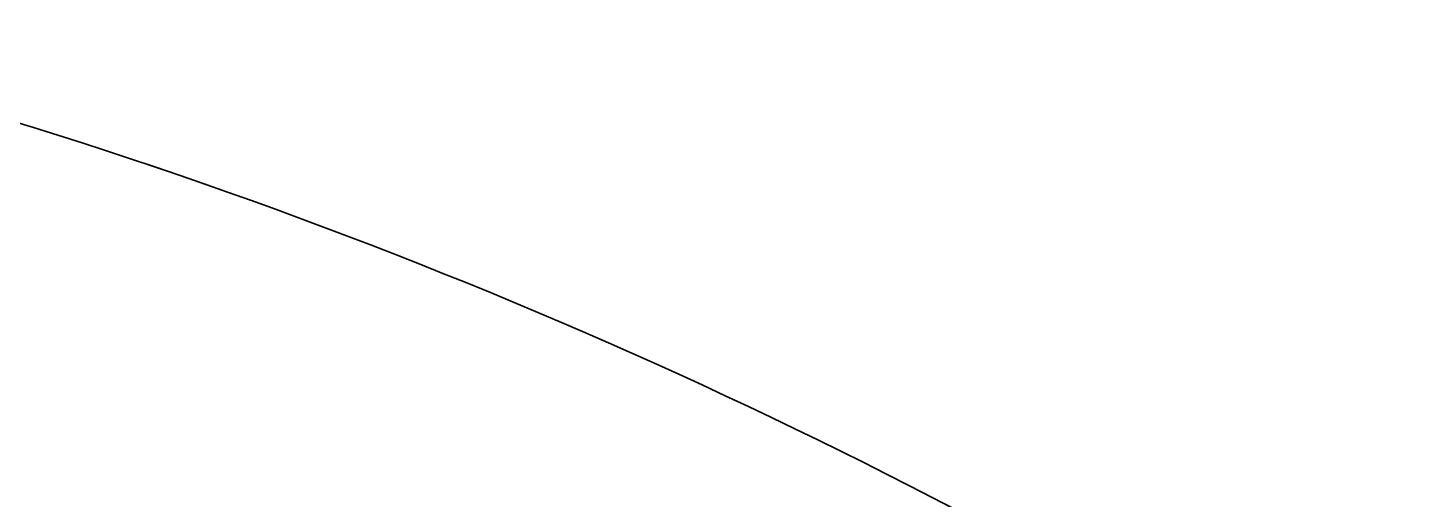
# Model space of a CAD drawing. Header units: millimetres. Extents: x 0 to 1840, y -1118 to 817.
# Drawn here: x 154.96 to 157.677, y 679.871 to 680.792 of the extents above; entities that cross this region are included whole.
import ezdxf

# ---------------------------------------------------------------- set-up
doc = ezdxf.new("R2010")
doc.units = ezdxf.units.MM
doc.layers.add('Blocks', color=7, linetype='Continuous')
doc.layers.add('Blocks$Inner', color=7, linetype='Continuous', lineweight=25, true_color=0x007f00)
doc.layers.add('Blocks$Outline', color=7, linetype='Continuous', lineweight=35, true_color=0xff3f3f)

# ---------------------------------------------------------------- blocks, each defined once
blk = doc.blocks.new('N02 Office Chair Front')
at = {"layer": 'Blocks$Inner'}
blk.add_open_spline([(154.2584, 680.7918), (155.3308, 680.54), (156.9154, 679.8902), (158.7082, 678.6041), (160.0985, 677.2635), (161.0265, 675.9738), (161.6104, 674.8811), (161.9642, 674.1281), (162.3304, 673.1631), (162.6476, 671.9695), (162.9065, 670.3512), (162.9209, 669.1619), (162.8511, 668.3465)], degree=3, knots=[23.771796, 23.771796, 23.771796, 23.771796, 23.971796, 24.071796, 24.171796, 24.321796, 24.359296, 24.396796, 24.471796, 24.546796, 24.621796, 24.771796, 24.771796, 24.771796, 24.771796], dxfattribs=at)
at = {"layer": 'Blocks$Outline'}
blk.add_open_spline([(160.5617, 676.5804), (160.5617, 676.5804), (160.3448, 676.8739), (159.7663, 677.5838), (158.7082, 678.6041), (156.9542, 679.8624), (155.3765, 680.5212), (154.3048, 680.7809), (154.2584, 680.7918)], degree=3, knots=[-24.2381743, -24.2381743, -24.2381743, -24.2381743, -24.2381743, -24.1717958, -24.0717957, -23.9717956, -23.780447, -23.7717964, -23.7717964, -23.7717964, -23.7717964], dxfattribs=at)

msp = doc.modelspace()

# ---------------------------------------------------------------- block references
at = {"layer": 'Blocks'}
msp.add_blockref('N02 Office Chair Front', (0, 0), dxfattribs=at)

doc.saveas('drawing.dxf')
